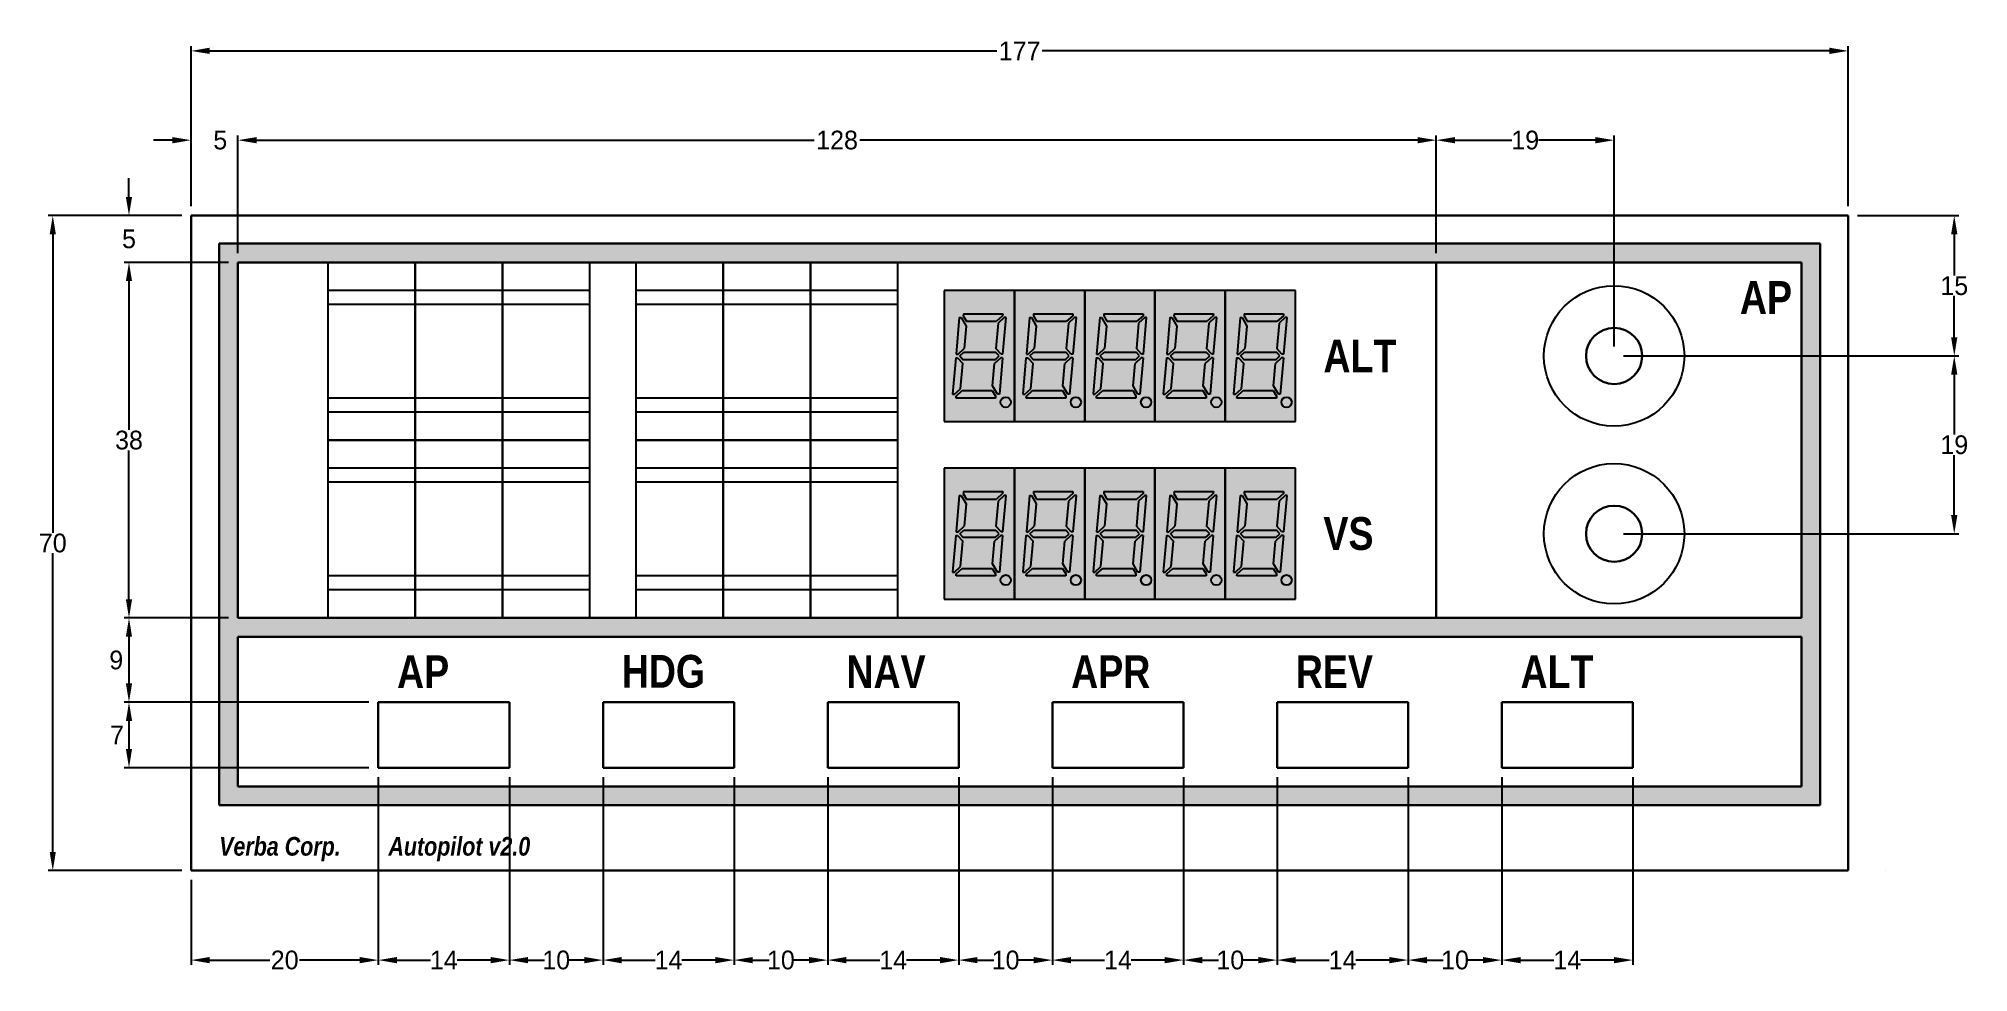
# Model space of a CAD drawing. Header units: inches. Extents: x 63 to 269, y -13 to 87.
import ezdxf

# ---------------------------------------------------------------- set-up
doc = ezdxf.new("R2010")
doc.units = ezdxf.units.IN
doc.header["$MEASUREMENT"] = 0
doc.layers.add('Hrany', color=8, linetype='Continuous', lineweight=30)
doc.layers.add('Text - znacky - ciary', color=7, linetype='Continuous', lineweight=30)
for name, color, linetype in [('Koty', 5, 'Continuous'), ('LED_cislice', 1, 'Continuous'), ('LED_pozadie', 8, 'Continuous'), ('Text', 7, 'Continuous')]:
    doc.layers.add(name, color=color, linetype=linetype)
doc.dimstyles.get("Standard").update_dxf_attribs({"dimtxt": 2, "dimasz": 2, "dimexe": 0.5, "dimexo": 1, "dimgap": 0.09, "dimtad": 0, "dimtih": 1, "dimtoh": 1, "dimdec": 0, "dimzin": 0, "dimdsep": 46, "dimtxsty": 'Standard', "dimcen": 0.09, "dimadec": 0, "dimazin": 0, "dimtfac": 1, "dimtdec": 0, "dimtofl": 0, "dimtmove": 0, "dimatfit": 3, "dimfxl": 0, "dimtolj": 1, "dimtzin": 0, "dimarcsym": 0})

# ---------------------------------------------------------------- blocks, each defined once
blk = doc.blocks.new('sa3611ewa_farebny')
at = {"layer": 'LED_cislice'}
h = blk.add_hatch(color=256, dxfattribs=at)
h.paths.add_polyline_path([(2.33, -3.8), (1.81, -2.9), (1.61, -2.9), (1.27, -6.8), (1.47, -6.8), (2.12, -6.2)])
h.paths.add_polyline_path([(2.04, -2.5), (2.03, -2.7), (2.37, -3.3), (5.57, -3.3), (6.23, -2.69), (6.25, -2.5)])
h.paths.add_polyline_path([(6.61, -2.9), (6.41, -2.9), (5.76, -3.51), (5.52, -6.2), (6.07, -6.8), (6.27, -6.8)])
h.paths.add_polyline_path([(2.08, -6.6), (1.65, -7), (2.02, -7.4), (5.42, -7.4), (5.85, -7), (5.48, -6.6)])
h.paths.add_polyline_path([(1.98, -7.8), (1.43, -7.2), (1.23, -7.2), (0.89, -11.1), (1.09, -11.1), (1.74, -10.5)])
h.paths.add_polyline_path([(5.47, -11.5), (5.47, -11.3), (5.13, -10.7), (1.93, -10.7), (1.27, -11.3), (1.26, -11.5)])
h.paths.add_polyline_path([(6.23, -7.2), (6.03, -7.2), (5.38, -7.8), (5.17, -10.2), (5.69, -11.1), (5.89, -11.1)])
h.paths.add_polyline_path([(6.01, -11.95, 1), (7.11, -11.95, 1)])
at = {"layer": 'LED_pozadie'}
h = blk.add_hatch(color=256, dxfattribs=at)
h.paths.add_polyline_path([(0, -14), (7.5, -14), (7.5, 0), (0, 0)])
h.paths.add_polyline_path([(2.04, -2.5), (6.25, -2.5), (6.23, -2.69), (5.57, -3.3), (2.37, -3.3), (2.03, -2.7)], flags=16)
h.paths.add_polyline_path([(1.61, -2.9), (1.81, -2.9), (2.33, -3.8), (2.12, -6.2), (1.47, -6.8), (1.27, -6.8)], flags=16)
h.paths.add_polyline_path([(2.08, -6.6), (5.48, -6.6), (5.85, -7), (5.42, -7.4), (2.02, -7.4), (1.65, -7)], flags=16)
h.paths.add_polyline_path([(5.76, -3.51), (6.41, -2.9), (6.61, -2.9), (6.27, -6.8), (6.07, -6.8), (5.52, -6.2)], flags=16)
h.paths.add_polyline_path([(1.23, -7.2), (1.43, -7.2), (1.98, -7.8), (1.74, -10.5), (1.09, -11.1), (0.89, -11.1)], flags=16)
h.paths.add_polyline_path([(6.03, -7.2), (6.23, -7.2), (5.89, -11.1), (5.69, -11.1), (5.17, -10.2), (5.38, -7.8)], flags=16)
h.paths.add_polyline_path([(1.93, -10.7), (5.13, -10.7), (5.47, -11.3), (5.47, -11.5), (1.26, -11.5), (1.27, -11.3)], flags=16)
h.paths.add_polyline_path([(7.11, -11.95, -1), (6.01, -11.95, -1)], flags=16)
at = {"layer": 'LED_cislice'}
for p, q in [((1.61, -2.9), (1.27, -6.8)), ((1.61, -2.9), (1.81, -2.9)), ((1.81, -2.9), (2.33, -3.8)), ((2.04, -2.5), (2.03, -2.7)), ((2.03, -2.7), (2.37, -3.3)), ((2.04, -2.5), (6.25, -2.5)), ((2.33, -3.8), (2.12, -6.2)), ((2.37, -3.3), (5.57, -3.3)), ((5.76, -3.51), (5.52, -6.2)), ((6.23, -2.7), (5.57, -3.3)), ((6.41, -2.9), (5.76, -3.51)), ((6.25, -2.5), (6.23, -2.7)), ((6.27, -6.8), (6.61, -2.9)), ((6.61, -2.9), (6.41, -2.9)), ((1.23, -7.2), (0.89, -11.1)), ((1.23, -7.2), (1.43, -7.2)), ((1.27, -6.8), (1.47, -6.8)), ((1.43, -7.2), (1.98, -7.8)), ((1.47, -6.8), (2.12, -6.2)), ((1.65, -7), (2.08, -6.6)), ((1.65, -7), (2.02, -7.4)), ((1.74, -10.5), (1.98, -7.8)), ((5.42, -7.4), (2.02, -7.4)), ((2.08, -6.6), (5.48, -6.6)), ((5.17, -10.2), (5.38, -7.8)), ((6.03, -7.2), (5.38, -7.8)), ((5.42, -7.4), (5.85, -7)), ((5.85, -7), (5.48, -6.6)), ((6.07, -6.8), (5.52, -6.2)), ((6.23, -7.2), (5.89, -11.1)), ((6.23, -7.2), (6.03, -7.2)), ((6.27, -6.8), (6.07, -6.8)), ((5.69, -11.1), (5.17, -10.2)), ((0.89, -11.1), (1.09, -11.1)), ((1.09, -11.1), (1.74, -10.5)), ((1.26, -11.5), (1.27, -11.3)), ((5.47, -11.5), (1.26, -11.5)), ((1.27, -11.3), (1.93, -10.7)), ((1.93, -10.7), (5.13, -10.7)), ((5.13, -10.7), (5.47, -11.3)), ((5.47, -11.3), (5.47, -11.5)), ((5.89, -11.1), (5.69, -11.1))]:
    blk.add_line(p, q, dxfattribs=at)
blk.add_circle((6.56, -11.95), 0.55, dxfattribs=at)
at = {"layer": 'LED_pozadie'}
for p, q in [((7.5, 0), (0, 0)), ((0, 0), (0, -14)), ((7.5, -14), (7.5, 0)), ((0, -14), (7.5, -14))]:
    blk.add_line(p, q, dxfattribs=at)
blk = doc.blocks.new('*D67')
at = {"layer": 'Defpoints', "color": 0}
for p in [(84.15, 76.36), (79.15, 68.3), (84.15, 63.3)]:
    blk.add_point(p, dxfattribs=at)
at = {"layer": 'Koty', "color": 0, "lineweight": -2}
for p, q in [((77.15, 76.36), (75.15, 76.36)), ((79.15, 69.3), (79.15, 76.86)), ((84.15, 64.3), (84.15, 76.86)), ((86.15, 76.36), (88.15, 76.36))]:
    blk.add_line(p, q, dxfattribs=at)
at = {"layer": 'Koty', "color": 0}
for points in [[(77.15, 76.69), (77.15, 76.02), (79.15, 76.36)], [(86.15, 76.69), (86.15, 76.02), (84.15, 76.36)]]:
    blk.add_solid(points, dxfattribs=at)
at = {"layer": 'Koty', "color": 0, "insert": (82.27, 76.36), "char_height": 2, "attachment_point": 5}
blk.add_mtext('\\A1;5', dxfattribs=at)
blk = doc.blocks.new('*D68')
at = {"layer": 'Defpoints', "color": 0}
for p in [(212.15, 76.36), (84.15, 63.3), (212.15, 63.3)]:
    blk.add_point(p, dxfattribs=at)
at = {"layer": 'Koty', "color": 0, "lineweight": -2}
for p, q in [((84.15, 64.3), (84.15, 76.86)), ((86.15, 76.36), (145.72, 76.36)), ((210.15, 76.36), (150.57, 76.36)), ((212.15, 64.3), (212.15, 76.86))]:
    blk.add_line(p, q, dxfattribs=at)
at = {"layer": 'Koty', "color": 0}
for points in [[(86.15, 76.69), (86.15, 76.02), (84.15, 76.36)], [(210.15, 76.69), (210.15, 76.02), (212.15, 76.36)]]:
    blk.add_solid(points, dxfattribs=at)
at = {"layer": 'Koty', "color": 0, "insert": (148.15, 76.36), "char_height": 2, "attachment_point": 5}
blk.add_mtext('\\A1;128', dxfattribs=at)
blk = doc.blocks.new('*D69')
at = {"layer": 'Defpoints', "color": 0}
for p in [(231.15, 76.36), (212.15, 63.3), (231.15, 53.3)]:
    blk.add_point(p, dxfattribs=at)
at = {"layer": 'Koty', "color": 0, "lineweight": -2}
for p, q in [((212.15, 64.3), (212.15, 76.86)), ((214.15, 76.36), (220.22, 76.36)), ((229.15, 76.36), (223.07, 76.36)), ((231.15, 54.3), (231.15, 76.86))]:
    blk.add_line(p, q, dxfattribs=at)
at = {"layer": 'Koty', "color": 0}
for points in [[(214.15, 76.69), (214.15, 76.02), (212.15, 76.36)], [(229.15, 76.69), (229.15, 76.02), (231.15, 76.36)]]:
    blk.add_solid(points, dxfattribs=at)
at = {"layer": 'Koty', "color": 0, "insert": (221.65, 76.36), "char_height": 2, "attachment_point": 5}
blk.add_mtext('\\A1;19', dxfattribs=at)
blk = doc.blocks.new('*D70')
at = {"layer": 'Defpoints', "color": 0}
for p in [(256.15, 85.9), (79.15, 68.3), (256.15, 68.3)]:
    blk.add_point(p, dxfattribs=at)
at = {"layer": 'Koty', "color": 0, "lineweight": -2}
for p, q in [((79.15, 69.3), (79.15, 86.4)), ((81.15, 85.9), (165.22, 85.9)), ((254.15, 85.9), (170.07, 85.9)), ((256.15, 69.3), (256.15, 86.4))]:
    blk.add_line(p, q, dxfattribs=at)
at = {"layer": 'Koty', "color": 0}
for points in [[(81.15, 86.24), (81.15, 85.57), (79.15, 85.9)], [(254.15, 86.24), (254.15, 85.57), (256.15, 85.9)]]:
    blk.add_solid(points, dxfattribs=at)
at = {"layer": 'Koty', "color": 0, "insert": (167.65, 85.9), "char_height": 2, "attachment_point": 5}
blk.add_mtext('\\A1;177', dxfattribs=at)
blk = doc.blocks.new('*D71')
at = {"layer": 'Defpoints', "color": 0}
for p in [(99.15, 9.3), (79.15, -1.7), (99.15, -11.26)]:
    blk.add_point(p, dxfattribs=at)
at = {"layer": 'Koty', "color": 0, "lineweight": -2}
for p, q in [((99.15, 8.3), (99.15, -11.76)), ((79.15, -2.7), (79.15, -11.76)), ((81.15, -11.26), (87.56, -11.26)), ((97.15, -11.26), (90.74, -11.26))]:
    blk.add_line(p, q, dxfattribs=at)
at = {"layer": 'Koty', "color": 0}
for points in [[(81.15, -10.93), (81.15, -11.6), (79.15, -11.26)], [(97.15, -10.93), (97.15, -11.6), (99.15, -11.26)]]:
    blk.add_solid(points, dxfattribs=at)
at = {"layer": 'Koty', "color": 0, "insert": (89.15, -11.26), "char_height": 2, "attachment_point": 5}
blk.add_mtext('\\A1;20', dxfattribs=at)
blk = doc.blocks.new('*D72')
at = {"layer": 'Defpoints', "color": 0}
for p in [(99.15, 9.3), (113.15, 9.3), (113.15, -11.26)]:
    blk.add_point(p, dxfattribs=at)
at = {"layer": 'Koty', "color": 0, "lineweight": -2}
for p, q in [((99.15, 8.3), (99.15, -11.76)), ((113.15, 8.3), (113.15, -11.76)), ((101.15, -11.26), (104.72, -11.26)), ((111.15, -11.26), (107.57, -11.26))]:
    blk.add_line(p, q, dxfattribs=at)
at = {"layer": 'Koty', "color": 0}
for points in [[(101.15, -10.93), (101.15, -11.6), (99.15, -11.26)], [(111.15, -10.93), (111.15, -11.6), (113.15, -11.26)]]:
    blk.add_solid(points, dxfattribs=at)
at = {"layer": 'Koty', "color": 0, "insert": (106.15, -11.26), "char_height": 2, "attachment_point": 5}
blk.add_mtext('\\A1;14', dxfattribs=at)
blk = doc.blocks.new('*D73')
at = {"layer": 'Defpoints', "color": 0}
for p in [(113.15, 9.3), (123.15, 9.3), (123.15, -11.26)]:
    blk.add_point(p, dxfattribs=at)
at = {"layer": 'Koty', "color": 0, "lineweight": -2}
for p, q in [((113.15, 8.3), (113.15, -11.76)), ((123.15, 8.3), (123.15, -11.76)), ((115.15, -11.26), (116.89, -11.26)), ((121.15, -11.26), (119.4, -11.26))]:
    blk.add_line(p, q, dxfattribs=at)
at = {"layer": 'Koty', "color": 0}
for points in [[(115.15, -10.93), (115.15, -11.6), (113.15, -11.26)], [(121.15, -10.93), (121.15, -11.6), (123.15, -11.26)]]:
    blk.add_solid(points, dxfattribs=at)
at = {"layer": 'Koty', "color": 0, "insert": (118.15, -11.26), "char_height": 2, "attachment_point": 5}
blk.add_mtext('\\A1;10', dxfattribs=at)
blk = doc.blocks.new('*D74')
at = {"layer": 'Defpoints', "color": 0}
for p in [(123.15, 9.3), (137.15, 9.3), (137.15, -11.26)]:
    blk.add_point(p, dxfattribs=at)
at = {"layer": 'Koty', "color": 0, "lineweight": -2}
for p, q in [((123.15, 8.3), (123.15, -11.76)), ((137.15, 8.3), (137.15, -11.76)), ((125.15, -11.26), (128.72, -11.26)), ((135.15, -11.26), (131.57, -11.26))]:
    blk.add_line(p, q, dxfattribs=at)
at = {"layer": 'Koty', "color": 0}
for points in [[(125.15, -10.93), (125.15, -11.6), (123.15, -11.26)], [(135.15, -10.93), (135.15, -11.6), (137.15, -11.26)]]:
    blk.add_solid(points, dxfattribs=at)
at = {"layer": 'Koty', "color": 0, "insert": (130.15, -11.26), "char_height": 2, "attachment_point": 5}
blk.add_mtext('\\A1;14', dxfattribs=at)
blk = doc.blocks.new('*D75')
at = {"layer": 'Defpoints', "color": 0}
for p in [(137.15, 9.3), (147.15, 9.3), (147.15, -11.26)]:
    blk.add_point(p, dxfattribs=at)
at = {"layer": 'Koty', "color": 0, "lineweight": -2}
for p, q in [((137.15, 8.3), (137.15, -11.76)), ((147.15, 8.3), (147.15, -11.76)), ((139.15, -11.26), (140.89, -11.26)), ((145.15, -11.26), (143.4, -11.26))]:
    blk.add_line(p, q, dxfattribs=at)
at = {"layer": 'Koty', "color": 0}
for points in [[(139.15, -10.93), (139.15, -11.6), (137.15, -11.26)], [(145.15, -10.93), (145.15, -11.6), (147.15, -11.26)]]:
    blk.add_solid(points, dxfattribs=at)
at = {"layer": 'Koty', "color": 0, "insert": (142.15, -11.26), "char_height": 2, "attachment_point": 5}
blk.add_mtext('\\A1;10', dxfattribs=at)
blk = doc.blocks.new('*D76')
at = {"layer": 'Defpoints', "color": 0}
for p in [(147.15, 9.3), (161.15, 9.3), (161.15, -11.26)]:
    blk.add_point(p, dxfattribs=at)
at = {"layer": 'Koty', "color": 0, "lineweight": -2}
for p, q in [((147.15, 8.3), (147.15, -11.76)), ((161.15, 8.3), (161.15, -11.76)), ((149.15, -11.26), (152.72, -11.26)), ((159.15, -11.26), (155.57, -11.26))]:
    blk.add_line(p, q, dxfattribs=at)
at = {"layer": 'Koty', "color": 0}
for points in [[(149.15, -10.93), (149.15, -11.6), (147.15, -11.26)], [(159.15, -10.93), (159.15, -11.6), (161.15, -11.26)]]:
    blk.add_solid(points, dxfattribs=at)
at = {"layer": 'Koty', "color": 0, "insert": (154.15, -11.26), "char_height": 2, "attachment_point": 5}
blk.add_mtext('\\A1;14', dxfattribs=at)
blk = doc.blocks.new('*D77')
at = {"layer": 'Defpoints', "color": 0}
for p in [(161.15, 9.3), (171.15, 9.3), (171.15, -11.26)]:
    blk.add_point(p, dxfattribs=at)
at = {"layer": 'Koty', "color": 0, "lineweight": -2}
for p, q in [((161.15, 8.3), (161.15, -11.76)), ((171.15, 8.3), (171.15, -11.76)), ((163.15, -11.26), (164.89, -11.26)), ((169.15, -11.26), (167.4, -11.26))]:
    blk.add_line(p, q, dxfattribs=at)
at = {"layer": 'Koty', "color": 0}
for points in [[(163.15, -10.93), (163.15, -11.6), (161.15, -11.26)], [(169.15, -10.93), (169.15, -11.6), (171.15, -11.26)]]:
    blk.add_solid(points, dxfattribs=at)
at = {"layer": 'Koty', "color": 0, "insert": (166.15, -11.26), "char_height": 2, "attachment_point": 5}
blk.add_mtext('\\A1;10', dxfattribs=at)
blk = doc.blocks.new('*D78')
at = {"layer": 'Defpoints', "color": 0}
for p in [(171.15, 9.3), (185.15, 9.3), (185.15, -11.26)]:
    blk.add_point(p, dxfattribs=at)
at = {"layer": 'Koty', "color": 0, "lineweight": -2}
for p, q in [((171.15, 8.3), (171.15, -11.76)), ((185.15, 8.3), (185.15, -11.76)), ((173.15, -11.26), (176.72, -11.26)), ((183.15, -11.26), (179.57, -11.26))]:
    blk.add_line(p, q, dxfattribs=at)
at = {"layer": 'Koty', "color": 0}
for points in [[(173.15, -10.93), (173.15, -11.6), (171.15, -11.26)], [(183.15, -10.93), (183.15, -11.6), (185.15, -11.26)]]:
    blk.add_solid(points, dxfattribs=at)
at = {"layer": 'Koty', "color": 0, "insert": (178.15, -11.26), "char_height": 2, "attachment_point": 5}
blk.add_mtext('\\A1;14', dxfattribs=at)
blk = doc.blocks.new('*D79')
at = {"layer": 'Defpoints', "color": 0}
for p in [(185.15, 9.3), (195.15, 9.3), (195.15, -11.26)]:
    blk.add_point(p, dxfattribs=at)
at = {"layer": 'Koty', "color": 0, "lineweight": -2}
for p, q in [((185.15, 8.3), (185.15, -11.76)), ((195.15, 8.3), (195.15, -11.76)), ((187.15, -11.26), (188.89, -11.26)), ((193.15, -11.26), (191.4, -11.26))]:
    blk.add_line(p, q, dxfattribs=at)
at = {"layer": 'Koty', "color": 0}
for points in [[(187.15, -10.93), (187.15, -11.6), (185.15, -11.26)], [(193.15, -10.93), (193.15, -11.6), (195.15, -11.26)]]:
    blk.add_solid(points, dxfattribs=at)
at = {"layer": 'Koty', "color": 0, "insert": (190.15, -11.26), "char_height": 2, "attachment_point": 5}
blk.add_mtext('\\A1;10', dxfattribs=at)
blk = doc.blocks.new('*D80')
at = {"layer": 'Defpoints', "color": 0}
for p in [(195.15, 9.3), (209.15, 9.3), (209.15, -11.26)]:
    blk.add_point(p, dxfattribs=at)
at = {"layer": 'Koty', "color": 0, "lineweight": -2}
for p, q in [((195.15, 8.3), (195.15, -11.76)), ((209.15, 8.3), (209.15, -11.76)), ((197.15, -11.26), (200.72, -11.26)), ((207.15, -11.26), (203.57, -11.26))]:
    blk.add_line(p, q, dxfattribs=at)
at = {"layer": 'Koty', "color": 0}
for points in [[(197.15, -10.93), (197.15, -11.6), (195.15, -11.26)], [(207.15, -10.93), (207.15, -11.6), (209.15, -11.26)]]:
    blk.add_solid(points, dxfattribs=at)
at = {"layer": 'Koty', "color": 0, "insert": (202.15, -11.26), "char_height": 2, "attachment_point": 5}
blk.add_mtext('\\A1;14', dxfattribs=at)
blk = doc.blocks.new('*D81')
at = {"layer": 'Defpoints', "color": 0}
for p in [(209.15, 9.3), (219.15, 9.3), (219.15, -11.26)]:
    blk.add_point(p, dxfattribs=at)
at = {"layer": 'Koty', "color": 0, "lineweight": -2}
for p, q in [((209.15, 8.3), (209.15, -11.76)), ((219.15, 8.3), (219.15, -11.76)), ((211.15, -11.26), (212.89, -11.26)), ((217.15, -11.26), (215.4, -11.26))]:
    blk.add_line(p, q, dxfattribs=at)
at = {"layer": 'Koty', "color": 0}
for points in [[(211.15, -10.93), (211.15, -11.6), (209.15, -11.26)], [(217.15, -10.93), (217.15, -11.6), (219.15, -11.26)]]:
    blk.add_solid(points, dxfattribs=at)
at = {"layer": 'Koty', "color": 0, "insert": (214.15, -11.26), "char_height": 2, "attachment_point": 5}
blk.add_mtext('\\A1;10', dxfattribs=at)
blk = doc.blocks.new('*D82')
at = {"layer": 'Defpoints', "color": 0}
for p in [(219.15, 9.3), (233.15, 9.3), (233.15, -11.26)]:
    blk.add_point(p, dxfattribs=at)
at = {"layer": 'Koty', "color": 0, "lineweight": -2}
for p, q in [((219.15, 8.3), (219.15, -11.76)), ((233.15, 8.3), (233.15, -11.76)), ((221.15, -11.26), (224.72, -11.26)), ((231.15, -11.26), (227.57, -11.26))]:
    blk.add_line(p, q, dxfattribs=at)
at = {"layer": 'Koty', "color": 0}
for points in [[(221.15, -10.93), (221.15, -11.6), (219.15, -11.26)], [(231.15, -10.93), (231.15, -11.6), (233.15, -11.26)]]:
    blk.add_solid(points, dxfattribs=at)
at = {"layer": 'Koty', "color": 0, "insert": (226.15, -11.26), "char_height": 2, "attachment_point": 5}
blk.add_mtext('\\A1;14', dxfattribs=at)
blk = doc.blocks.new('*D83')
at = {"layer": 'Defpoints', "color": 0}
for p in [(79.15, 68.3), (72.52, 63.3), (84.15, 63.3)]:
    blk.add_point(p, dxfattribs=at)
at = {"layer": 'Koty', "color": 0, "lineweight": -2}
for p, q in [((72.52, 70.3), (72.52, 72.3)), ((78.15, 68.3), (72.02, 68.3)), ((83.15, 63.3), (72.02, 63.3)), ((72.52, 61.3), (72.52, 59.3))]:
    blk.add_line(p, q, dxfattribs=at)
at = {"layer": 'Koty', "color": 0}
for points in [[(72.19, 70.3), (72.85, 70.3), (72.52, 68.3)], [(72.19, 61.3), (72.85, 61.3), (72.52, 63.3)]]:
    blk.add_solid(points, dxfattribs=at)
at = {"layer": 'Koty', "color": 0, "insert": (72.52, 65.8), "char_height": 2, "attachment_point": 5}
blk.add_mtext('\\A1;5', dxfattribs=at)
blk = doc.blocks.new('*D84')
at = {"layer": 'Defpoints', "color": 0}
for p in [(84.15, 63.3), (72.52, 25.3), (84.15, 25.3)]:
    blk.add_point(p, dxfattribs=at)
at = {"layer": 'Koty', "color": 0, "lineweight": -2}
for p, q in [((83.15, 63.3), (72.02, 63.3)), ((72.52, 61.3), (72.52, 45.39)), ((72.52, 27.3), (72.52, 43.21)), ((83.15, 25.3), (72.02, 25.3))]:
    blk.add_line(p, q, dxfattribs=at)
at = {"layer": 'Koty', "color": 0}
for points in [[(72.19, 61.3), (72.85, 61.3), (72.52, 63.3)], [(72.19, 27.3), (72.85, 27.3), (72.52, 25.3)]]:
    blk.add_solid(points, dxfattribs=at)
at = {"layer": 'Koty', "color": 0, "insert": (72.52, 44.3), "char_height": 2, "attachment_point": 5}
blk.add_mtext('\\A1;38', dxfattribs=at)
blk = doc.blocks.new('*D85')
at = {"layer": 'Defpoints', "color": 0}
for p in [(84.15, 25.3), (72.52, 16.3), (99.15, 16.3)]:
    blk.add_point(p, dxfattribs=at)
at = {"layer": 'Koty', "color": 0, "lineweight": -2}
for p, q in [((83.15, 25.3), (72.02, 25.3)), ((72.52, 23.3), (72.52, 18.3)), ((98.15, 16.3), (72.02, 16.3))]:
    blk.add_line(p, q, dxfattribs=at)
at = {"layer": 'Koty', "color": 0}
for points in [[(72.19, 23.3), (72.85, 23.3), (72.52, 25.3)], [(72.19, 18.3), (72.85, 18.3), (72.52, 16.3)]]:
    blk.add_solid(points, dxfattribs=at)
at = {"layer": 'Koty', "color": 0, "insert": (71.16, 20.8), "char_height": 2, "attachment_point": 5}
blk.add_mtext('\\A1;9', dxfattribs=at)
blk = doc.blocks.new('*D86')
at = {"layer": 'Defpoints', "color": 0}
for p in [(99.15, 16.3), (72.52, 9.3), (99.15, 9.3)]:
    blk.add_point(p, dxfattribs=at)
at = {"layer": 'Koty', "color": 0, "lineweight": -2}
for p, q in [((98.15, 16.3), (72.02, 16.3)), ((72.52, 14.3), (72.52, 11.3)), ((98.15, 9.3), (72.02, 9.3))]:
    blk.add_line(p, q, dxfattribs=at)
at = {"layer": 'Koty', "color": 0}
for points in [[(72.19, 14.3), (72.85, 14.3), (72.52, 16.3)], [(72.19, 11.3), (72.85, 11.3), (72.52, 9.3)]]:
    blk.add_solid(points, dxfattribs=at)
at = {"layer": 'Koty', "color": 0, "insert": (71.25, 12.8), "char_height": 2, "attachment_point": 5}
blk.add_mtext('\\A1;7', dxfattribs=at)
blk = doc.blocks.new('*D87')
at = {"layer": 'Defpoints', "color": 0}
for p in [(256.15, 68.3), (231.15, 53.3), (267.48, 53.3)]:
    blk.add_point(p, dxfattribs=at)
at = {"layer": 'Koty', "color": 0, "lineweight": -2}
for p, q in [((257.15, 68.3), (267.98, 68.3)), ((267.48, 66.3), (267.48, 61.89)), ((267.48, 55.3), (267.48, 59.71)), ((232.15, 53.3), (267.98, 53.3))]:
    blk.add_line(p, q, dxfattribs=at)
at = {"layer": 'Koty', "color": 0}
for points in [[(267.14, 66.3), (267.81, 66.3), (267.48, 68.3)], [(267.14, 55.3), (267.81, 55.3), (267.48, 53.3)]]:
    blk.add_solid(points, dxfattribs=at)
at = {"layer": 'Koty', "color": 0, "insert": (267.48, 60.8), "char_height": 2, "attachment_point": 5}
blk.add_mtext('\\A1;15', dxfattribs=at)
blk = doc.blocks.new('*D88')
at = {"layer": 'Defpoints', "color": 0}
for p in [(231.15, 53.3), (231.15, 34.3), (267.48, 34.3)]:
    blk.add_point(p, dxfattribs=at)
at = {"layer": 'Koty', "color": 0, "lineweight": -2}
for p, q in [((232.15, 53.3), (267.98, 53.3)), ((267.48, 51.3), (267.48, 44.89)), ((267.48, 36.3), (267.48, 42.71)), ((232.15, 34.3), (267.98, 34.3))]:
    blk.add_line(p, q, dxfattribs=at)
at = {"layer": 'Koty', "color": 0}
for points in [[(267.14, 51.3), (267.81, 51.3), (267.48, 53.3)], [(267.14, 36.3), (267.81, 36.3), (267.48, 34.3)]]:
    blk.add_solid(points, dxfattribs=at)
at = {"layer": 'Koty', "color": 0, "insert": (267.48, 43.8), "char_height": 2, "attachment_point": 5}
blk.add_mtext('\\A1;19', dxfattribs=at)
blk = doc.blocks.new('*D89')
at = {"layer": 'Defpoints', "color": 0}
for p in [(79.15, 68.3), (64.38, -1.7), (79.15, -1.7)]:
    blk.add_point(p, dxfattribs=at)
at = {"layer": 'Koty', "color": 0, "lineweight": -2}
for p, q in [((78.15, 68.3), (63.88, 68.3)), ((64.38, 66.3), (64.38, 34.39)), ((64.38, 0.3), (64.38, 32.21)), ((78.15, -1.7), (63.88, -1.7))]:
    blk.add_line(p, q, dxfattribs=at)
at = {"layer": 'Koty', "color": 0}
for points in [[(64.05, 66.3), (64.71, 66.3), (64.38, 68.3)], [(64.05, 0.3), (64.71, 0.3), (64.38, -1.7)]]:
    blk.add_solid(points, dxfattribs=at)
at = {"layer": 'Koty', "color": 0, "insert": (64.38, 33.3), "char_height": 2, "attachment_point": 5}
blk.add_mtext('\\A1;70', dxfattribs=at)

msp = doc.modelspace()

# ---------------------------------------------------------------- hatches: boundary and pattern name
at = {"layer": 'Text - znacky - ciary'}
h = msp.add_hatch(color=256, dxfattribs=at)
h.paths.add_polyline_path([(253.15, 65.3), (82.15, 65.3), (82.15, 5.3), (253.15, 5.3)])
h.paths.add_polyline_path([(84.15, 25.3), (84.15, 63.3), (251.15, 63.3), (251.15, 25.3)], flags=16)
h.paths.add_polyline_path([(251.15, 23.3), (251.15, 7.3), (84.15, 7.3), (84.15, 23.3)], flags=16)
h.paths.add_polyline_path([(199.22, 36.98), (206.12, 36.98), (206.12, 31.61), (199.22, 31.61)], flags=8)
h.paths.add_polyline_path([(199.22, 55.92), (208.68, 55.92), (208.68, 50.67), (199.22, 50.67)], flags=8)
h.paths.add_polyline_path([(220.27, 22.17), (229.73, 22.17), (229.73, 16.92), (220.27, 16.92)], flags=8)
h.paths.add_polyline_path([(196.27, 22.17), (205.97, 22.17), (205.97, 16.92), (196.27, 16.92)], flags=8)
h.paths.add_polyline_path([(172.27, 22.17), (182.46, 22.17), (182.46, 16.92), (172.27, 16.92)], flags=8)
h.paths.add_polyline_path([(148.27, 22.17), (158.18, 22.17), (158.18, 16.92), (148.27, 16.92)], flags=8)
h.paths.add_polyline_path([(100.27, 22.17), (107.41, 22.17), (107.41, 16.92), (100.27, 16.92)], flags=8)
h.paths.add_polyline_path([(124.27, 22.29), (134.39, 22.29), (134.39, 16.92), (124.27, 16.92)], flags=8)

# ---------------------------------------------------------------- linework, layer by layer
for p, q in [((253.15, 23.3), (253.15, 23.3)), ((260.16, -1.7), (260.16, -1.7))]:
    msp.add_line(p, q)
for centre in [(231.15, 53.3), (231.15, 34.3)]:
    msp.add_circle(centre, 7.5)
at = {"layer": 'Hrany'}
for p, q in [((79.15, 68.3), (256.15, 68.3)), ((79.15, 68.3), (79.15, -1.7)), ((256.15, 68.3), (256.15, -1.7)), ((84.15, 63.3), (212.15, 63.3)), ((84.15, 25.3), (84.15, 63.3)), ((212.15, 63.3), (212.15, 25.3)), ((212.15, 25.3), (84.15, 25.3)), ((99.15, 16.3), (113.15, 16.3)), ((99.15, 9.3), (99.15, 16.3)), ((113.15, 16.3), (113.15, 9.3)), ((123.15, 16.3), (137.15, 16.3)), ((123.15, 9.3), (123.15, 16.3)), ((137.15, 16.3), (137.15, 9.3)), ((147.15, 16.3), (147.15, 9.3)), ((161.15, 16.3), (147.15, 16.3)), ((161.15, 9.3), (161.15, 16.3)), ((171.15, 16.3), (171.15, 9.3)), ((185.15, 16.3), (171.15, 16.3)), ((185.15, 9.3), (185.15, 16.3)), ((195.15, 16.3), (195.15, 9.3)), ((209.15, 16.3), (195.15, 16.3)), ((209.15, 9.3), (209.15, 16.3)), ((219.15, 16.3), (233.15, 16.3)), ((219.15, 9.3), (219.15, 16.3)), ((233.15, 16.3), (233.15, 9.3)), ((113.15, 9.3), (99.15, 9.3)), ((137.15, 9.3), (123.15, 9.3)), ((147.15, 9.3), (161.15, 9.3)), ((171.15, 9.3), (185.15, 9.3)), ((195.15, 9.3), (209.15, 9.3)), ((233.15, 9.3), (219.15, 9.3)), ((79.15, -1.7), (256.15, -1.7))]:
    msp.add_line(p, q, dxfattribs=at)
for centre in [(231.15, 53.3), (231.15, 34.3)]:
    msp.add_circle(centre, 3, dxfattribs=at)
at = {"layer": 'LED_cislice'}
for p, q in [((93.8, 44.3), (93.8, 63.3)), ((93.8, 63.3), (103.1, 63.3)), ((103.1, 44.3), (103.1, 63.3)), ((103.1, 63.3), (103.1, 44.3)), ((103.1, 63.3), (112.4, 63.3)), ((112.4, 63.3), (121.7, 63.3)), ((112.4, 44.3), (112.4, 63.3)), ((112.4, 63.3), (112.4, 44.3)), ((121.7, 63.3), (121.7, 44.3)), ((126.7, 44.3), (126.7, 63.3)), ((126.7, 63.3), (136, 63.3)), ((136, 44.3), (136, 63.3)), ((136, 63.3), (136, 44.3)), ((136, 63.3), (145.3, 63.3)), ((145.3, 63.3), (154.6, 63.3)), ((145.3, 44.3), (145.3, 63.3)), ((145.3, 63.3), (145.3, 44.3)), ((154.6, 63.3), (154.6, 44.3)), ((103.1, 60.3), (93.8, 60.3)), ((112.4, 60.3), (103.1, 60.3)), ((121.7, 60.3), (112.4, 60.3)), ((136, 60.3), (126.7, 60.3)), ((145.3, 60.3), (136, 60.3)), ((154.6, 60.3), (145.3, 60.3)), ((103.1, 58.8), (93.8, 58.8)), ((112.4, 58.8), (103.1, 58.8)), ((121.7, 58.8), (112.4, 58.8)), ((136, 58.8), (126.7, 58.8)), ((145.3, 58.8), (136, 58.8)), ((154.6, 58.8), (145.3, 58.8)), ((103.1, 48.8), (93.8, 48.8)), ((112.4, 48.8), (103.1, 48.8)), ((121.7, 48.8), (112.4, 48.8)), ((136, 48.8), (126.7, 48.8)), ((145.3, 48.8), (136, 48.8)), ((154.6, 48.8), (145.3, 48.8)), ((103.1, 47.3), (93.8, 47.3)), ((112.4, 47.3), (103.1, 47.3)), ((121.7, 47.3), (112.4, 47.3)), ((136, 47.3), (126.7, 47.3)), ((145.3, 47.3), (136, 47.3)), ((154.6, 47.3), (145.3, 47.3)), ((93.8, 25.3), (93.8, 44.3)), ((93.8, 44.3), (103.1, 44.3)), ((103.1, 44.3), (93.8, 44.3)), ((103.1, 25.3), (103.1, 44.3)), ((103.1, 44.3), (103.1, 25.3)), ((103.1, 44.3), (112.4, 44.3)), ((112.4, 44.3), (103.1, 44.3)), ((112.4, 44.3), (121.7, 44.3)), ((112.4, 25.3), (112.4, 44.3)), ((112.4, 44.3), (112.4, 25.3)), ((121.7, 44.3), (112.4, 44.3)), ((121.7, 44.3), (121.7, 25.3)), ((126.7, 44.3), (136, 44.3)), ((126.7, 25.3), (126.7, 44.3)), ((136, 44.3), (126.7, 44.3)), ((136, 44.3), (136, 25.3)), ((136, 25.3), (136, 44.3)), ((136, 44.3), (145.3, 44.3)), ((145.3, 44.3), (136, 44.3)), ((145.3, 44.3), (145.3, 25.3)), ((145.3, 25.3), (145.3, 44.3)), ((145.3, 44.3), (154.6, 44.3)), ((154.6, 44.3), (145.3, 44.3)), ((154.6, 44.3), (154.6, 25.3)), ((103.1, 41.3), (93.8, 41.3)), ((112.4, 41.3), (103.1, 41.3)), ((121.7, 41.3), (112.4, 41.3)), ((136, 41.3), (126.7, 41.3)), ((145.3, 41.3), (136, 41.3)), ((154.6, 41.3), (145.3, 41.3)), ((103.1, 39.8), (93.8, 39.8)), ((112.4, 39.8), (103.1, 39.8)), ((121.7, 39.8), (112.4, 39.8)), ((136, 39.8), (126.7, 39.8)), ((145.3, 39.8), (136, 39.8)), ((154.6, 39.8), (145.3, 39.8)), ((103.1, 29.8), (93.8, 29.8)), ((112.4, 29.8), (103.1, 29.8)), ((121.7, 29.8), (112.4, 29.8)), ((136, 29.8), (126.7, 29.8)), ((145.3, 29.8), (136, 29.8)), ((154.6, 29.8), (145.3, 29.8)), ((103.1, 28.3), (93.8, 28.3)), ((112.4, 28.3), (103.1, 28.3)), ((121.7, 28.3), (112.4, 28.3)), ((136, 28.3), (126.7, 28.3)), ((145.3, 28.3), (136, 28.3)), ((154.6, 28.3), (145.3, 28.3)), ((103.1, 25.3), (93.8, 25.3)), ((112.4, 25.3), (103.1, 25.3)), ((121.7, 25.3), (112.4, 25.3)), ((136, 25.3), (126.7, 25.3)), ((145.3, 25.3), (136, 25.3)), ((154.6, 25.3), (145.3, 25.3))]:
    msp.add_line(p, q, dxfattribs=at)
at = {"layer": 'Text - znacky - ciary'}
for p, q in [((82.15, 65.3), (253.15, 65.3)), ((82.15, 5.3), (82.15, 65.3)), ((253.15, 65.3), (253.15, 5.3)), ((84.15, 63.3), (84.15, 25.3)), ((251.15, 63.3), (84.15, 63.3)), ((251.15, 25.3), (251.15, 63.3)), ((84.15, 25.3), (251.15, 25.3)), ((84.15, 23.3), (251.15, 23.3)), ((84.15, 7.3), (84.15, 23.3)), ((251.15, 23.3), (251.15, 7.3)), ((251.15, 7.3), (84.15, 7.3)), ((253.15, 5.3), (82.15, 5.3))]:
    msp.add_line(p, q, dxfattribs=at)

# ---------------------------------------------------------------- block references
at = {"layer": 'Text'}
for p in [(159.6, 60.3), (167.1, 60.3), (174.6, 60.3), (182.1, 60.3), (189.6, 60.3), (159.6, 41.3), (167.1, 41.3), (174.6, 41.3), (182.1, 41.3), (189.6, 41.3)]:
    msp.add_blockref('sa3611ewa_farebny', p, dxfattribs=at)

# ---------------------------------------------------------------- texts
at = {"layer": 'Text - znacky - ciary'}
for s, insert, char_height, attachment_point in [('{\\fArial Narrow|b1|i0|c0|p34;AP}', (250.15, 61.3), 3.5, 3), ('{\\fArial Narrow|b1|i0|c0|p34;ALT}', (200.1, 53.3), 3.5, 4), ('{\\fArial Narrow|b1|i0|c0|p34;VS}', (200.1, 34.3), 3.5, 4), ('{\\fArial Narrow|b1|i0|c0|p34;AP}', (101.15, 17.8), 3.5, 7), ('{\\fArial Narrow|b1|i0|c0|p34;HDG}', (125.15, 17.8), 3.5, 7), ('{\\fArial Narrow|b1|i0|c0|p34;NAV}', (149.15, 17.8), 3.5, 7), ('{\\fArial Narrow|b1|i0|c0|p34;APR}', (173.15, 17.8), 3.5, 7), ('{\\fArial Narrow|b1|i0|c0|p34;REV}', (197.15, 17.8), 3.5, 7), ('{\\fArial Narrow|b1|i0|c0|p34;ALT}', (221.15, 17.8), 3.5, 7), ('{\\fArial Narrow|b1|i1|c0|p34;Verba Corp.        Autopilot v2.0}', (82.15, -0.7), 2, 7)]:
    msp.add_mtext(s, dxfattribs=dict(at, insert=insert, char_height=char_height, attachment_point=attachment_point))

# ---------------------------------------------------------------- dimensions: what is measured, and where the dimension line sits
at = {"layer": 'Koty'}
for base, p1, p2, picture, middle in [((256.15, 85.9), (79.15, 68.3), (256.15, 68.3), '*D70', (167.65, 85.9)), ((99.15, -11.26), (79.15, -1.7), (99.15, 9.3), '*D71', (89.15, -11.26))]:
    dim = msp.add_linear_dim(base=base, p1=p1, p2=p2, dimstyle='Standard', dxfattribs=at)
    dim.commit()
    dim.dimension.update_dxf_attribs({"geometry": picture, "text_midpoint": middle})
dim = msp.add_linear_dim(base=(84.15, 76.36), p1=(79.15, 68.3), p2=(84.15, 63.3), dimstyle='Standard', dxfattribs=at)
dim.commit()
dim.dimension.update_dxf_attribs({"geometry": '*D67', "text_midpoint": (82.27, 76.36), "dimtype": 160})
for base, p1, p2, picture, middle in [((212.15, 76.36), (84.15, 63.3), (212.15, 63.3), '*D68', (148.15, 76.36)), ((231.15, 76.36), (212.15, 63.3), (231.15, 53.3), '*D69', (221.65, 76.36)), ((113.15, -11.26), (99.15, 9.3), (113.15, 9.3), '*D72', (106.15, -11.26)), ((123.15, -11.26), (113.15, 9.3), (123.15, 9.3), '*D73', (118.15, -11.26)), ((137.15, -11.26), (123.15, 9.3), (137.15, 9.3), '*D74', (130.15, -11.26)), ((147.15, -11.26), (137.15, 9.3), (147.15, 9.3), '*D75', (142.15, -11.26)), ((161.15, -11.26), (147.15, 9.3), (161.15, 9.3), '*D76', (154.15, -11.26)), ((171.15, -11.26), (161.15, 9.3), (171.15, 9.3), '*D77', (166.15, -11.26)), ((185.15, -11.26), (171.15, 9.3), (185.15, 9.3), '*D78', (178.15, -11.26)), ((195.15, -11.26), (185.15, 9.3), (195.15, 9.3), '*D79', (190.15, -11.26)), ((209.15, -11.26), (195.15, 9.3), (209.15, 9.3), '*D80', (202.15, -11.26)), ((219.15, -11.26), (209.15, 9.3), (219.15, 9.3), '*D81', (214.15, -11.26)), ((233.15, -11.26), (219.15, 9.3), (233.15, 9.3), '*D82', (226.15, -11.26))]:
    dim = msp.add_linear_dim(base=base, p1=p1, p2=p2, dimstyle='Standard', override={"dimtmove": 1}, dxfattribs=at)
    dim.commit()
    dim.dimension.update_dxf_attribs({"geometry": picture, "text_midpoint": middle})
dim = msp.add_linear_dim(base=(72.52, 63.3), p1=(79.15, 68.3), p2=(84.15, 63.3), angle=90, dimstyle='Standard', dxfattribs=at)
dim.commit()
dim.dimension.update_dxf_attribs({"geometry": '*D83', "text_midpoint": (72.52, 65.8), "dimtype": 160})
for base, p1, p2, picture, middle in [((64.38, -1.7), (79.15, 68.3), (79.15, -1.7), '*D89', (64.38, 33.3)), ((267.48, 53.3), (256.15, 68.3), (231.15, 53.3), '*D87', (267.48, 60.8))]:
    dim = msp.add_linear_dim(base=base, p1=p1, p2=p2, angle=90, dimstyle='Standard', dxfattribs=at)
    dim.commit()
    dim.dimension.update_dxf_attribs({"geometry": picture, "text_midpoint": middle})
for base, p1, p2, picture, middle in [((72.52, 25.3), (84.15, 63.3), (84.15, 25.3), '*D84', (72.52, 44.3)), ((267.48, 34.3), (231.15, 53.3), (231.15, 34.3), '*D88', (267.48, 43.8))]:
    dim = msp.add_linear_dim(base=base, p1=p1, p2=p2, angle=90, dimstyle='Standard', override={"dimtmove": 1}, dxfattribs=at)
    dim.commit()
    dim.dimension.update_dxf_attribs({"geometry": picture, "text_midpoint": middle})
for base, p1, p2, picture, middle in [((72.52, 16.3), (84.15, 25.3), (99.15, 16.3), '*D85', (71.16, 20.8)), ((72.52, 9.3), (99.15, 16.3), (99.15, 9.3), '*D86', (71.25, 12.8))]:
    dim = msp.add_linear_dim(base=base, p1=p1, p2=p2, angle=90, dimstyle='Standard', override={"dimtmove": 1}, dxfattribs=at)
    dim.commit()
    dim.dimension.update_dxf_attribs({"geometry": picture, "text_midpoint": middle, "dimtype": 160})

doc.saveas('drawing.dxf')
